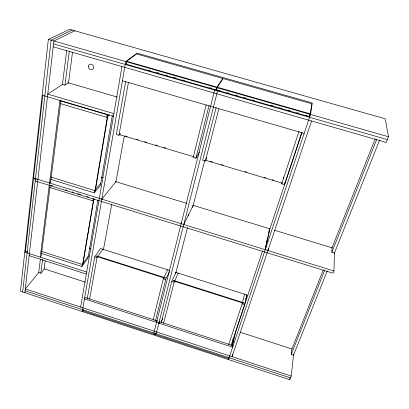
<?xml version="1.0" encoding="UTF-8"?>
<svg xmlns="http://www.w3.org/2000/svg" width="409" height="409" viewBox="0 0 409 409"><rect width="100%" height="100%" fill="white"/><g stroke="black" fill="none" stroke-linecap="round" stroke-linejoin="round"><path stroke-width="0.61" d="M35.205 180.952L333.054 273.197L333.964 270.968L334.45 252.322M332.011 247.818L331.863 252.205L334.434 252.992M53.206 46.805L386.249 142.434L388.55 136.775L385.145 118.779L69.678 29.325L48.349 39.417L20.45 291.254L289.741 379.675L291.208 376.065L293.631 354.066M42.812 95.077L33.548 178.319L35.997 179.076M22.659 291.98L51.11 40.21L72.25 30.056M289.741 379.675L289.879 378.422M24.867 292.706L53.876 41.002L74.821 30.782M327.215 271.019L293.509 355.206L291.198 354.46L291.791 349.337L323.253 269.925M59.924 100.461L40.22 257.108L41.263 255.881L50.154 185.681M40.373 259.245L38.691 272.558L40.823 273.248L44.1 269.204L45.179 260.973M62.372 84.893L66.693 50.655M50.552 182.516L60.961 100.302M40.823 273.248L42.613 259.306M64.975 84.995L69.285 51.401M68.472 83.083L72.531 52.066M309.562 117.301L310.042 114.234M310.257 113.82L311.822 103.804L223.109 78.569L217.281 87.219L216.56 90.092L309.306 116.667L310.257 113.82L217.281 87.219M309.306 116.667L309.587 114.883M41.335 253.452L81.928 266.484L82.265 264.47L88.334 255.998M49.596 187.388L92.858 200.804L93.237 198.523M50.471 179.336L94.188 192.828L94.571 190.522L100.752 183.309M60.435 103.63L106.749 117.337L107.184 114.709L60.772 100.992M93.707 198.748L82.695 264.756L93.942 198.968M97.848 200.282L87.996 257.982L81.928 266.484M112.352 115.369L100.363 185.574L94.188 192.828M80.645 307.062L121.964 66.549M83.231 309.598L83.012 310.845L154.755 334.388L155.256 333.233M216.228 89.995L216.949 87.127L222.793 78.482L136.499 53.932L126.626 61.284L126.12 64.172L216.228 89.995L216.918 88.968M87.306 298.534L94.673 256.883L100.522 248.488L169.96 270.518M125.696 81.463L116.32 134.489L118.963 135.277L120.226 133.958M89.576 299.276L97.035 257.634L102.833 249.224M118.963 135.277L128.467 82.265M119.888 134.305L120.072 133.283M103.39 249.817L111.81 204.004M115.849 182.041L124.27 136.228M281.965 182.649L281.709 183.82L284.5 184.648L284.986 182.296M267.89 250.528L268.289 248.698M283.181 178.365L283.432 177.204M265.18 248.902L267.425 238.933M267.696 237.711L268.248 235.267M268.519 234.045L269.209 230.993M265.247 249.71L269.925 228.83L192.971 205.298M232.68 354.214L232.072 356.684L311.597 120.998M231.024 345.498L244.587 304.695L246.97 294.955L175.839 272.384L171.749 281.464L161.248 322.635M153.16 319.996L163.319 278.774L167.603 269.771M206.187 104.745L193.212 157.424L195.921 158.232L199.531 151.918M155.481 320.753L165.732 279.546L169.433 271.648M195.921 158.232L209.025 105.563M159.173 321.576L233.007 345.641L232.624 347.19L84.464 298.861L85.338 297.512L157.358 320.988M153.83 333.049L214.633 90.087M155.328 333.248L155.016 334.475L228.437 358.57L228.749 357.338M228.651 344.726L242.113 303.902L244.551 294.183M229.101 357.083L228.483 359.562L310.518 114.443L312.292 102.945L137.133 53.15L125.783 61.58L82.255 311.546L83.257 309.966M232.031 345.983L234.045 337.946L233.646 339.133M232.169 346.045L235.865 331.244L262.634 250.753M154.755 334.388L155.062 333.161M156.141 333.805L217.537 90.921M159.024 323.453L159.474 321.673L158.84 323.125M188.242 215.957L188.529 214.843M188.437 215.563L188.723 214.449M216.095 107.608L202.67 160.246L205.39 161.054L205.952 159.991M175.522 273.611L175.839 272.384M175.829 272.951L187.44 227.757M192.685 207.332L204.771 160.292M163.569 323.391L174.173 282.236L178.206 273.135M205.39 161.054L218.825 108.896M205.967 159.965L206.617 157.429M281.709 183.82L299.04 131.269M245.564 299.199L246.97 294.955M284.5 184.648L301.965 132.117M268.871 231.995L301.883 132.741M233.002 342.103L233.6 340.303L232.389 339.91M266.873 241.371L267.706 238.733M228.437 358.57L228.897 357.205M232.614 346.812L233.007 345.641M331.939 247.997L375.145 138.958M291.198 354.46L324.455 270.835M331.765 252.45L376.817 139.172M334.337 253.232L379.675 139.996M161.478 321.443L162.644 318.744M155.016 334.475L155.517 333.32M156.504 322.364L157.143 320.917M183.769 224.51L193.191 205.364M181.192 223.713L181.749 222.598M101.826 199.163L115.905 181.729M38.921 272.276L25.307 288.923L291.208 376.065M92.858 200.804L94.402 198.948M26.038 250.753L24.785 252.143L86.662 272.051M49.54 182.992L50.624 181.949M106.749 117.337L109.489 114.817M125.282 64.474L126.78 63.344M68.502 82.838L64.949 85.2L62.429 84.464M62.879 84.162L47.756 94.101L113.881 113.61M126.626 61.284L216.949 87.127M48.349 39.417L388.55 136.775M148.283 70.118L150.123 70.65M156.877 72.582L158.718 73.109M165.471 75.046L167.312 75.573M174.06 77.505L175.906 78.032M182.654 79.97L184.495 80.496M209.664 87.705L211.504 88.232M215.175 89.285L217.026 89.816M218.253 90.169L220.098 90.696M226.847 92.628L228.687 93.155M235.441 95.093L237.281 95.619M244.035 97.552L245.875 98.078M252.624 100.016L254.47 100.542M271.039 105.292L272.88 105.819M279.633 107.751L281.474 108.278M288.227 110.215L290.068 110.742M296.816 112.674L298.662 113.201M305.411 115.139L307.251 115.665M53.538 43.911L387.395 139.612M122.444 80.767L304.184 133.36M67.838 82.644L117.235 97.076M42.168 95.215L113.421 116.268M125.389 135.946L127.225 136.494M136.391 139.224L138.227 139.771M144.663 141.693L146.494 142.235M155.66 144.97L157.496 145.517M163.891 147.424L165.727 147.971M210.507 161.315L212.332 161.862M221.463 164.582L223.288 165.129M244.884 171.56L246.704 172.107M264.076 177.281L265.906 177.828M272.246 179.72L274.066 180.262M119.28 134.561L193.938 156.821M205.43 160.246L282.251 183.15M101.437 177.302L103.267 177.864M115.471 181.596L186.872 203.431M274.746 230.308L332.108 247.849M50.762 177.015L94.571 190.522M35.465 178.636L333.964 270.968M35.966 179.341L33.518 178.585L25.435 251.218L27.725 251.954M50.956 185.435L52.766 185.993M65.45 189.924L67.265 190.482M72.096 191.979L73.906 192.542M77.531 193.661L80.553 194.597M86.596 196.468L88.405 197.031M89.172 248.064L91.033 248.657M94.673 256.883L97.035 257.634M163.319 278.774L165.732 279.546M171.749 281.464L174.173 282.236M242.113 303.902L244.587 304.695M41.59 251.423L82.265 264.47M29.141 255.645L86.314 274.061M44.192 268.846L85.507 282.21M240.441 332.328L292.087 349.03M25.087 290.819L290.472 377.875M107.639 115.251L94.98 191.1L95.323 190.701L107.981 114.934L107.639 115.251M243.907 302.824L243.774 303.36L173.201 280.865L173.426 280.364L243.907 302.824M165.369 277.798L165.134 278.294L96.284 256.346L96.601 255.886L165.369 277.798M88.339 66.815A2.909 2.541 56.7 0 0 92.495 69.428A2.909 2.541 56.7 0 0 92.132 64.576A2.909 2.541 56.7 0 0 88.339 66.815"/></g></svg>
